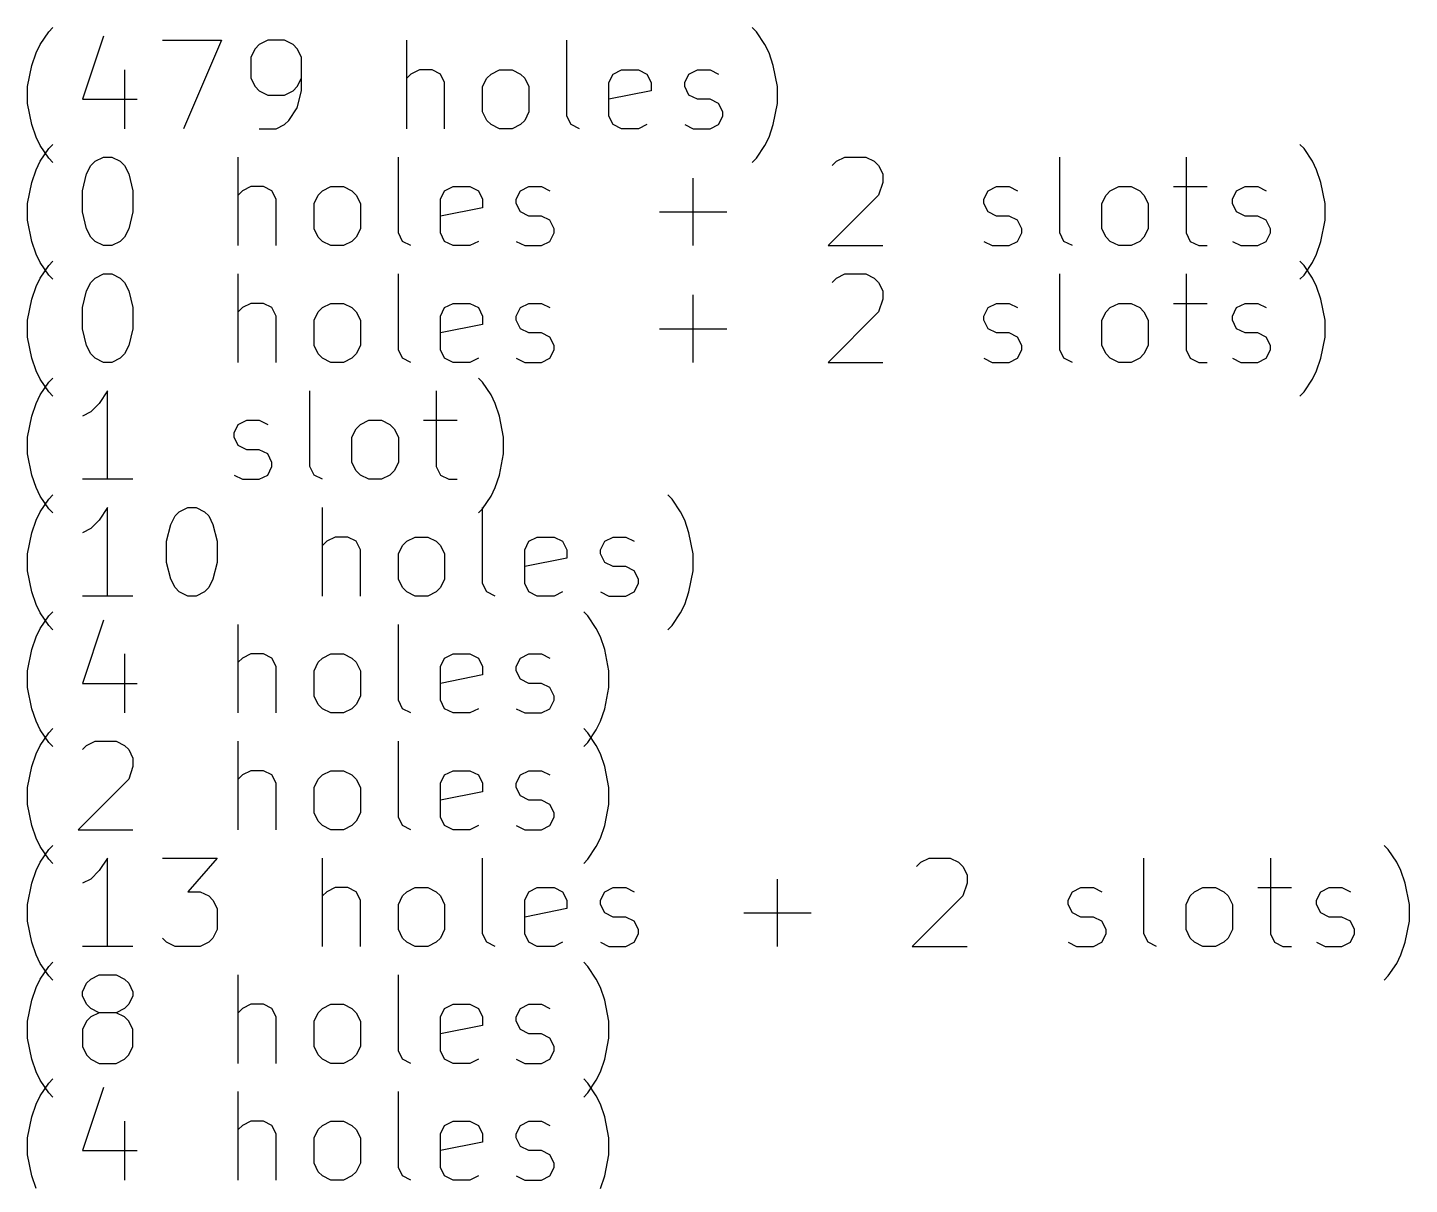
# Model space of a CAD drawing. Extents: x 68 to 170, y -265 to -110.
# Drawn here: x 104.92 to 136.16, y -241.38 to -215.24 of the extents above; entities that cross this region are included whole.
import ezdxf

# ---------------------------------------------------------------- set-up
doc = ezdxf.new("R2010")
doc.units = 0
doc.layers.add('BLACK', color=7, linetype='CONTINUOUS')

msp = doc.modelspace()

# ---------------------------------------------------------------- linework, layer by layer
at = {"layer": 'BLACK', "linetype": 'CONTINUOUS'}
for p, q in [((105.208, -215.625), (105.399, -215.339)), ((105.399, -215.339), (105.494, -215.244)), ((106.637, -215.435), (106.161, -216.863)), ((107.97, -215.53), (109.304, -215.53)), ((109.304, -215.53), (108.446, -217.53)), ((110.351, -215.53), (110.161, -215.625)), ((110.732, -215.53), (110.351, -215.53)), ((110.923, -215.625), (110.732, -215.53)), ((113.494, -217.53), (113.494, -215.53)), ((117.113, -217.244), (117.113, -215.53)), ((121.399, -215.339), (121.304, -215.244)), ((121.589, -215.625), (121.399, -215.339)), ((105.018, -216.101), (105.113, -215.815)), ((105.113, -215.815), (105.208, -215.625)), ((110.065, -215.72), (109.97, -215.911)), ((110.161, -215.625), (110.065, -215.72)), ((111.018, -215.72), (110.923, -215.625)), ((111.113, -215.911), (111.018, -215.72)), ((121.685, -215.815), (121.589, -215.625)), ((121.78, -216.101), (121.685, -215.815)), ((104.923, -216.577), (105.018, -216.101)), ((109.97, -215.911), (109.97, -216.387)), ((111.113, -216.673), (111.113, -215.911)), ((121.875, -216.577), (121.78, -216.101)), ((107.113, -216.196), (107.113, -217.53)), ((109.97, -216.387), (110.065, -216.577)), ((111.018, -216.577), (111.113, -216.387)), ((113.589, -216.292), (113.494, -216.387)), ((113.78, -216.196), (113.589, -216.292)), ((114.065, -216.196), (113.78, -216.196)), ((114.256, -216.292), (114.065, -216.196)), ((114.351, -216.482), (114.256, -216.292)), ((115.208, -216.577), (115.304, -216.387)), ((115.304, -216.387), (115.399, -216.292)), ((115.399, -216.292), (115.589, -216.196)), ((115.589, -216.196), (115.875, -216.196)), ((115.875, -216.196), (116.065, -216.292)), ((116.065, -216.292), (116.161, -216.387)), ((116.161, -216.387), (116.256, -216.577)), ((118.065, -216.482), (118.161, -216.292)), ((118.161, -216.292), (118.351, -216.196)), ((118.351, -216.196), (118.732, -216.196)), ((118.732, -216.196), (118.923, -216.292)), ((118.923, -216.292), (119.018, -216.482)), ((119.78, -216.482), (119.875, -216.292)), ((119.875, -216.292), (120.065, -216.196)), ((120.065, -216.196), (120.351, -216.196)), ((120.351, -216.196), (120.542, -216.292)), ((104.923, -216.958), (104.923, -216.577)), ((110.065, -216.577), (110.161, -216.673)), ((110.161, -216.673), (110.351, -216.768)), ((110.351, -216.768), (110.732, -216.768)), ((110.732, -216.768), (110.923, -216.673)), ((110.923, -216.673), (111.018, -216.577)), ((111.018, -217.054), (111.113, -216.673)), ((114.351, -217.53), (114.351, -216.482)), ((115.208, -217.149), (115.208, -216.577)), ((116.256, -216.577), (116.256, -217.149)), ((118.065, -217.244), (118.065, -216.482)), ((119.018, -216.673), (118.065, -216.863)), ((119.018, -216.482), (119.018, -216.673)), ((119.78, -216.577), (119.78, -216.482)), ((119.875, -216.768), (119.78, -216.577)), ((120.065, -216.863), (119.875, -216.768)), ((121.875, -216.958), (121.875, -216.577)), ((105.018, -217.435), (104.923, -216.958)), ((106.161, -216.863), (107.399, -216.863)), ((110.827, -217.339), (111.018, -217.054)), ((120.351, -216.863), (120.065, -216.863)), ((120.542, -216.958), (120.351, -216.863)), ((120.637, -217.149), (120.542, -216.958)), ((121.78, -217.435), (121.875, -216.958)), ((110.732, -217.435), (110.827, -217.339)), ((115.304, -217.339), (115.208, -217.149)), ((115.399, -217.435), (115.304, -217.339)), ((116.161, -217.339), (116.065, -217.435)), ((116.256, -217.149), (116.161, -217.339)), ((117.208, -217.435), (117.113, -217.244)), ((118.161, -217.435), (118.065, -217.244)), ((120.542, -217.435), (120.637, -217.244)), ((120.637, -217.244), (120.637, -217.149)), ((105.113, -217.72), (105.018, -217.435)), ((105.208, -217.911), (105.113, -217.72)), ((110.161, -217.53), (110.542, -217.53)), ((110.542, -217.53), (110.732, -217.435)), ((115.589, -217.53), (115.399, -217.435)), ((115.875, -217.53), (115.589, -217.53)), ((116.065, -217.435), (115.875, -217.53)), ((117.399, -217.53), (117.208, -217.435)), ((118.351, -217.53), (118.161, -217.435)), ((118.732, -217.53), (118.351, -217.53)), ((118.923, -217.435), (118.732, -217.53)), ((119.78, -217.435), (119.97, -217.53)), ((119.97, -217.53), (120.351, -217.53)), ((120.351, -217.53), (120.542, -217.435)), ((121.589, -217.911), (121.685, -217.72)), ((121.685, -217.72), (121.78, -217.435)), ((105.399, -218.196), (105.208, -217.911)), ((105.208, -218.265), (105.399, -217.979)), ((105.399, -217.979), (105.494, -217.884)), ((121.399, -218.196), (121.589, -217.911)), ((133.78, -217.979), (133.685, -217.884)), ((133.97, -218.265), (133.78, -217.979)), ((105.113, -218.455), (105.208, -218.265)), ((105.494, -218.292), (105.399, -218.196)), ((106.351, -218.36), (106.446, -218.265)), ((106.446, -218.265), (106.637, -218.17)), ((106.637, -218.17), (106.827, -218.17)), ((106.827, -218.17), (107.018, -218.265)), ((107.018, -218.265), (107.113, -218.36)), ((109.685, -220.17), (109.685, -218.17)), ((113.304, -219.884), (113.304, -218.17)), ((121.304, -218.292), (121.399, -218.196)), ((123.113, -218.36), (123.208, -218.265)), ((123.208, -218.265), (123.399, -218.17)), ((123.399, -218.17), (123.875, -218.17)), ((123.875, -218.17), (124.065, -218.265)), ((124.065, -218.265), (124.161, -218.36)), ((128.256, -219.884), (128.256, -218.17)), ((131.113, -218.17), (131.113, -219.884)), ((134.065, -218.455), (133.97, -218.265)), ((105.018, -218.741), (105.113, -218.455)), ((106.161, -218.932), (106.256, -218.551)), ((106.256, -218.551), (106.351, -218.36)), ((107.113, -218.36), (107.208, -218.551)), ((107.208, -218.551), (107.304, -218.932)), ((119.97, -220.17), (119.97, -218.646)), ((124.161, -218.36), (124.256, -218.551)), ((124.256, -218.551), (124.256, -218.741)), ((134.161, -218.741), (134.065, -218.455)), ((104.923, -219.217), (105.018, -218.741)), ((106.161, -219.408), (106.161, -218.932)), ((107.304, -218.932), (107.304, -219.408)), ((109.78, -218.932), (109.685, -219.027)), ((109.97, -218.836), (109.78, -218.932)), ((110.256, -218.836), (109.97, -218.836)), ((110.446, -218.932), (110.256, -218.836)), ((110.542, -219.122), (110.446, -218.932)), ((111.494, -219.027), (111.589, -218.932)), ((111.589, -218.932), (111.78, -218.836)), ((111.78, -218.836), (112.065, -218.836)), ((112.065, -218.836), (112.256, -218.932)), ((112.256, -218.932), (112.351, -219.027)), ((114.256, -219.122), (114.351, -218.932)), ((114.351, -218.932), (114.542, -218.836)), ((114.542, -218.836), (114.923, -218.836)), ((114.923, -218.836), (115.113, -218.932)), ((115.113, -218.932), (115.208, -219.122)), ((115.97, -219.122), (116.065, -218.932)), ((116.065, -218.932), (116.256, -218.836)), ((116.256, -218.836), (116.542, -218.836)), ((116.542, -218.836), (116.732, -218.932)), ((124.256, -218.741), (124.161, -219.027)), ((126.542, -219.122), (126.637, -218.932)), ((126.637, -218.932), (126.827, -218.836)), ((126.827, -218.836), (127.113, -218.836)), ((127.113, -218.836), (127.304, -218.932)), ((129.304, -219.027), (129.399, -218.932)), ((129.399, -218.932), (129.589, -218.836)), ((129.589, -218.836), (129.875, -218.836)), ((129.875, -218.836), (130.065, -218.932)), ((130.065, -218.932), (130.161, -219.027)), ((130.827, -218.836), (131.589, -218.836)), ((132.161, -219.122), (132.256, -218.932)), ((132.256, -218.932), (132.446, -218.836)), ((132.446, -218.836), (132.732, -218.836)), ((132.732, -218.836), (132.923, -218.932)), ((134.256, -219.217), (134.161, -218.741)), ((104.923, -219.598), (104.923, -219.217)), ((110.542, -220.17), (110.542, -219.122)), ((111.399, -219.217), (111.494, -219.027)), ((111.399, -219.789), (111.399, -219.217)), ((112.351, -219.027), (112.446, -219.217)), ((112.446, -219.217), (112.446, -219.789)), ((114.256, -219.884), (114.256, -219.122)), ((115.208, -219.122), (115.208, -219.313)), ((115.97, -219.217), (115.97, -219.122)), ((116.065, -219.408), (115.97, -219.217)), ((124.161, -219.027), (123.018, -220.17)), ((126.542, -219.217), (126.542, -219.122)), ((126.637, -219.408), (126.542, -219.217)), ((129.208, -219.217), (129.304, -219.027)), ((129.208, -219.789), (129.208, -219.217)), ((130.161, -219.027), (130.256, -219.217)), ((130.256, -219.217), (130.256, -219.789)), ((132.161, -219.217), (132.161, -219.122)), ((132.256, -219.408), (132.161, -219.217)), ((134.256, -219.598), (134.256, -219.217)), ((105.018, -220.075), (104.923, -219.598)), ((106.256, -219.789), (106.161, -219.408)), ((107.304, -219.408), (107.208, -219.789)), ((115.208, -219.313), (114.256, -219.503)), ((116.256, -219.503), (116.065, -219.408)), ((116.542, -219.503), (116.256, -219.503)), ((116.732, -219.598), (116.542, -219.503)), ((116.827, -219.789), (116.732, -219.598)), ((119.208, -219.408), (120.732, -219.408)), ((126.827, -219.503), (126.637, -219.408)), ((127.113, -219.503), (126.827, -219.503)), ((127.304, -219.598), (127.113, -219.503)), ((127.399, -219.789), (127.304, -219.598)), ((132.446, -219.503), (132.256, -219.408)), ((132.732, -219.503), (132.446, -219.503)), ((132.923, -219.598), (132.732, -219.503)), ((133.018, -219.789), (132.923, -219.598)), ((134.161, -220.075), (134.256, -219.598)), ((106.351, -219.979), (106.256, -219.789)), ((107.208, -219.789), (107.113, -219.979)), ((111.494, -219.979), (111.399, -219.789)), ((112.446, -219.789), (112.351, -219.979)), ((113.399, -220.075), (113.304, -219.884)), ((114.351, -220.075), (114.256, -219.884)), ((116.732, -220.075), (116.827, -219.884)), ((116.827, -219.884), (116.827, -219.789)), ((127.304, -220.075), (127.399, -219.884)), ((127.399, -219.884), (127.399, -219.789)), ((128.351, -220.075), (128.256, -219.884)), ((129.304, -219.979), (129.208, -219.789)), ((130.256, -219.789), (130.161, -219.979)), ((131.113, -219.884), (131.208, -220.075)), ((132.923, -220.075), (133.018, -219.884)), ((133.018, -219.884), (133.018, -219.789)), ((105.113, -220.36), (105.018, -220.075)), ((106.446, -220.075), (106.351, -219.979)), ((106.637, -220.17), (106.446, -220.075)), ((106.827, -220.17), (106.637, -220.17)), ((107.018, -220.075), (106.827, -220.17)), ((107.113, -219.979), (107.018, -220.075)), ((111.589, -220.075), (111.494, -219.979)), ((111.78, -220.17), (111.589, -220.075)), ((112.065, -220.17), (111.78, -220.17)), ((112.256, -220.075), (112.065, -220.17)), ((112.351, -219.979), (112.256, -220.075)), ((113.589, -220.17), (113.399, -220.075)), ((114.542, -220.17), (114.351, -220.075)), ((114.923, -220.17), (114.542, -220.17)), ((115.113, -220.075), (114.923, -220.17)), ((115.97, -220.075), (116.161, -220.17)), ((116.161, -220.17), (116.542, -220.17)), ((116.542, -220.17), (116.732, -220.075)), ((123.018, -220.17), (124.256, -220.17)), ((126.542, -220.075), (126.732, -220.17)), ((126.732, -220.17), (127.113, -220.17)), ((127.113, -220.17), (127.304, -220.075)), ((128.542, -220.17), (128.351, -220.075)), ((129.399, -220.075), (129.304, -219.979)), ((129.589, -220.17), (129.399, -220.075)), ((129.875, -220.17), (129.589, -220.17)), ((130.065, -220.075), (129.875, -220.17)), ((130.161, -219.979), (130.065, -220.075)), ((131.208, -220.075), (131.399, -220.17)), ((131.399, -220.17), (131.589, -220.17)), ((132.161, -220.075), (132.351, -220.17)), ((132.351, -220.17), (132.732, -220.17)), ((132.732, -220.17), (132.923, -220.075)), ((134.065, -220.36), (134.161, -220.075)), ((105.208, -220.551), (105.113, -220.36)), ((105.399, -220.619), (105.494, -220.524)), ((133.78, -220.619), (133.685, -220.524)), ((133.97, -220.551), (134.065, -220.36)), ((105.399, -220.836), (105.208, -220.551)), ((105.208, -220.905), (105.399, -220.619)), ((105.494, -220.932), (105.399, -220.836)), ((106.446, -220.905), (106.637, -220.81)), ((106.637, -220.81), (106.827, -220.81)), ((106.827, -220.81), (107.018, -220.905)), ((109.685, -222.81), (109.685, -220.81)), ((113.304, -222.524), (113.304, -220.81)), ((123.208, -220.905), (123.399, -220.81)), ((123.399, -220.81), (123.875, -220.81)), ((123.875, -220.81), (124.065, -220.905)), ((128.256, -222.524), (128.256, -220.81)), ((131.113, -220.81), (131.113, -222.524)), ((133.685, -220.932), (133.78, -220.836)), ((133.78, -220.836), (133.97, -220.551)), ((133.97, -220.905), (133.78, -220.619)), ((105.018, -221.381), (105.113, -221.095)), ((105.113, -221.095), (105.208, -220.905)), ((106.256, -221.191), (106.351, -221)), ((106.351, -221), (106.446, -220.905)), ((107.018, -220.905), (107.113, -221)), ((107.113, -221), (107.208, -221.191)), ((123.113, -221), (123.208, -220.905)), ((124.065, -220.905), (124.161, -221)), ((124.161, -221), (124.256, -221.191)), ((134.065, -221.095), (133.97, -220.905)), ((134.161, -221.381), (134.065, -221.095)), ((104.923, -221.857), (105.018, -221.381)), ((106.161, -221.572), (106.256, -221.191)), ((107.208, -221.191), (107.304, -221.572)), ((109.97, -221.476), (109.78, -221.572)), ((110.256, -221.476), (109.97, -221.476)), ((110.446, -221.572), (110.256, -221.476)), ((111.589, -221.572), (111.78, -221.476)), ((111.78, -221.476), (112.065, -221.476)), ((112.065, -221.476), (112.256, -221.572)), ((114.351, -221.572), (114.542, -221.476)), ((114.542, -221.476), (114.923, -221.476)), ((114.923, -221.476), (115.113, -221.572)), ((116.065, -221.572), (116.256, -221.476)), ((116.256, -221.476), (116.542, -221.476)), ((116.542, -221.476), (116.732, -221.572)), ((119.97, -222.81), (119.97, -221.286)), ((124.256, -221.381), (124.161, -221.667)), ((124.256, -221.191), (124.256, -221.381)), ((126.637, -221.572), (126.827, -221.476)), ((126.827, -221.476), (127.113, -221.476)), ((127.113, -221.476), (127.304, -221.572)), ((129.399, -221.572), (129.589, -221.476)), ((129.589, -221.476), (129.875, -221.476)), ((129.875, -221.476), (130.065, -221.572)), ((130.827, -221.476), (131.589, -221.476)), ((132.256, -221.572), (132.446, -221.476)), ((132.446, -221.476), (132.732, -221.476)), ((132.732, -221.476), (132.923, -221.572)), ((134.256, -221.857), (134.161, -221.381)), ((106.161, -222.048), (106.161, -221.572)), ((107.304, -221.572), (107.304, -222.048)), ((109.78, -221.572), (109.685, -221.667)), ((110.542, -221.762), (110.446, -221.572)), ((110.542, -222.81), (110.542, -221.762)), ((111.399, -221.857), (111.494, -221.667)), ((111.494, -221.667), (111.589, -221.572)), ((112.256, -221.572), (112.351, -221.667)), ((112.351, -221.667), (112.446, -221.857)), ((114.256, -221.762), (114.351, -221.572)), ((114.256, -222.524), (114.256, -221.762)), ((115.113, -221.572), (115.208, -221.762)), ((115.208, -221.762), (115.208, -221.953)), ((115.97, -221.762), (116.065, -221.572)), ((115.97, -221.857), (115.97, -221.762)), ((124.161, -221.667), (123.018, -222.81)), ((126.542, -221.762), (126.637, -221.572)), ((126.542, -221.857), (126.542, -221.762)), ((129.208, -221.857), (129.304, -221.667)), ((129.304, -221.667), (129.399, -221.572)), ((130.065, -221.572), (130.161, -221.667)), ((130.161, -221.667), (130.256, -221.857)), ((132.161, -221.762), (132.256, -221.572)), ((132.161, -221.857), (132.161, -221.762)), ((104.923, -222.238), (104.923, -221.857)), ((106.256, -222.429), (106.161, -222.048)), ((107.304, -222.048), (107.208, -222.429)), ((111.399, -222.429), (111.399, -221.857)), ((112.446, -221.857), (112.446, -222.429)), ((115.208, -221.953), (114.256, -222.143)), ((116.065, -222.048), (115.97, -221.857)), ((116.256, -222.143), (116.065, -222.048)), ((119.208, -222.048), (120.732, -222.048)), ((126.637, -222.048), (126.542, -221.857)), ((126.827, -222.143), (126.637, -222.048)), ((129.208, -222.429), (129.208, -221.857)), ((130.256, -221.857), (130.256, -222.429)), ((132.256, -222.048), (132.161, -221.857)), ((132.446, -222.143), (132.256, -222.048)), ((134.256, -222.238), (134.256, -221.857)), ((105.018, -222.715), (104.923, -222.238)), ((116.542, -222.143), (116.256, -222.143)), ((116.732, -222.238), (116.542, -222.143)), ((116.827, -222.429), (116.732, -222.238)), ((127.113, -222.143), (126.827, -222.143)), ((127.304, -222.238), (127.113, -222.143)), ((127.399, -222.429), (127.304, -222.238)), ((132.732, -222.143), (132.446, -222.143)), ((132.923, -222.238), (132.732, -222.143)), ((133.018, -222.429), (132.923, -222.238)), ((134.161, -222.715), (134.256, -222.238)), ((105.113, -223), (105.018, -222.715)), ((106.351, -222.619), (106.256, -222.429)), ((106.446, -222.715), (106.351, -222.619)), ((106.637, -222.81), (106.446, -222.715)), ((107.018, -222.715), (106.827, -222.81)), ((107.113, -222.619), (107.018, -222.715)), ((107.208, -222.429), (107.113, -222.619)), ((111.494, -222.619), (111.399, -222.429)), ((111.589, -222.715), (111.494, -222.619)), ((111.78, -222.81), (111.589, -222.715)), ((112.256, -222.715), (112.065, -222.81)), ((112.351, -222.619), (112.256, -222.715)), ((112.446, -222.429), (112.351, -222.619)), ((113.399, -222.715), (113.304, -222.524)), ((113.589, -222.81), (113.399, -222.715)), ((114.351, -222.715), (114.256, -222.524)), ((114.542, -222.81), (114.351, -222.715)), ((115.113, -222.715), (114.923, -222.81)), ((115.97, -222.715), (116.161, -222.81)), ((116.542, -222.81), (116.732, -222.715)), ((116.732, -222.715), (116.827, -222.524)), ((116.827, -222.524), (116.827, -222.429)), ((126.542, -222.715), (126.732, -222.81)), ((127.113, -222.81), (127.304, -222.715)), ((127.304, -222.715), (127.399, -222.524)), ((127.399, -222.524), (127.399, -222.429)), ((128.351, -222.715), (128.256, -222.524)), ((128.542, -222.81), (128.351, -222.715)), ((129.304, -222.619), (129.208, -222.429)), ((129.399, -222.715), (129.304, -222.619)), ((129.589, -222.81), (129.399, -222.715)), ((130.065, -222.715), (129.875, -222.81)), ((130.161, -222.619), (130.065, -222.715)), ((130.256, -222.429), (130.161, -222.619)), ((131.113, -222.524), (131.208, -222.715)), ((131.208, -222.715), (131.399, -222.81)), ((132.161, -222.715), (132.351, -222.81)), ((132.732, -222.81), (132.923, -222.715)), ((132.923, -222.715), (133.018, -222.524)), ((133.018, -222.524), (133.018, -222.429)), ((134.065, -223), (134.161, -222.715)), ((105.208, -223.191), (105.113, -223)), ((106.827, -222.81), (106.637, -222.81)), ((112.065, -222.81), (111.78, -222.81)), ((114.923, -222.81), (114.542, -222.81)), ((116.161, -222.81), (116.542, -222.81)), ((123.018, -222.81), (124.256, -222.81)), ((126.732, -222.81), (127.113, -222.81)), ((129.875, -222.81), (129.589, -222.81)), ((131.399, -222.81), (131.589, -222.81)), ((132.351, -222.81), (132.732, -222.81)), ((133.97, -223.191), (134.065, -223)), ((105.399, -223.476), (105.208, -223.191)), ((105.208, -223.545), (105.399, -223.259)), ((105.399, -223.259), (105.494, -223.164)), ((115.208, -223.259), (115.113, -223.164)), ((115.399, -223.545), (115.208, -223.259)), ((133.78, -223.476), (133.97, -223.191)), ((105.113, -223.735), (105.208, -223.545)), ((105.494, -223.572), (105.399, -223.476)), ((106.732, -223.45), (106.542, -223.735)), ((106.732, -225.45), (106.732, -223.45)), ((111.304, -225.164), (111.304, -223.45)), ((114.161, -223.45), (114.161, -225.164)), ((115.494, -223.735), (115.399, -223.545)), ((133.685, -223.572), (133.78, -223.476)), ((105.018, -224.021), (105.113, -223.735)), ((106.351, -223.926), (106.161, -224.021)), ((106.542, -223.735), (106.351, -223.926)), ((115.589, -224.021), (115.494, -223.735)), ((104.923, -224.497), (105.018, -224.021)), ((109.589, -224.402), (109.685, -224.212)), ((109.685, -224.212), (109.875, -224.116)), ((109.875, -224.116), (110.161, -224.116)), ((110.161, -224.116), (110.351, -224.212)), ((112.351, -224.307), (112.446, -224.212)), ((112.446, -224.212), (112.637, -224.116)), ((112.637, -224.116), (112.923, -224.116)), ((112.923, -224.116), (113.113, -224.212)), ((113.113, -224.212), (113.208, -224.307)), ((113.875, -224.116), (114.637, -224.116)), ((115.685, -224.497), (115.589, -224.021)), ((104.923, -224.878), (104.923, -224.497)), ((109.589, -224.497), (109.589, -224.402)), ((109.685, -224.688), (109.589, -224.497)), ((112.256, -224.497), (112.351, -224.307)), ((112.256, -225.069), (112.256, -224.497)), ((113.208, -224.307), (113.304, -224.497)), ((113.304, -224.497), (113.304, -225.069)), ((115.685, -224.878), (115.685, -224.497)), ((105.018, -225.355), (104.923, -224.878)), ((109.875, -224.783), (109.685, -224.688)), ((110.161, -224.783), (109.875, -224.783)), ((110.351, -224.878), (110.161, -224.783)), ((110.446, -225.069), (110.351, -224.878)), ((115.589, -225.355), (115.685, -224.878)), ((110.351, -225.355), (110.446, -225.164)), ((110.446, -225.164), (110.446, -225.069)), ((111.399, -225.355), (111.304, -225.164)), ((112.351, -225.259), (112.256, -225.069)), ((113.304, -225.069), (113.208, -225.259)), ((114.161, -225.164), (114.256, -225.355)), ((105.113, -225.64), (105.018, -225.355)), ((107.304, -225.45), (106.161, -225.45)), ((109.589, -225.355), (109.78, -225.45)), ((109.78, -225.45), (110.161, -225.45)), ((110.161, -225.45), (110.351, -225.355)), ((111.589, -225.45), (111.399, -225.355)), ((112.446, -225.355), (112.351, -225.259)), ((112.637, -225.45), (112.446, -225.355)), ((112.923, -225.45), (112.637, -225.45)), ((113.113, -225.355), (112.923, -225.45)), ((113.208, -225.259), (113.113, -225.355)), ((114.256, -225.355), (114.446, -225.45)), ((114.446, -225.45), (114.637, -225.45)), ((115.494, -225.64), (115.589, -225.355)), ((105.208, -225.831), (105.113, -225.64)), ((105.399, -226.116), (105.208, -225.831)), ((105.399, -225.899), (105.494, -225.804)), ((115.208, -226.116), (115.399, -225.831)), ((115.399, -225.831), (115.494, -225.64)), ((119.494, -225.899), (119.399, -225.804)), ((105.208, -226.185), (105.399, -225.899)), ((105.494, -226.212), (105.399, -226.116)), ((106.732, -226.09), (106.542, -226.375)), ((106.732, -228.09), (106.732, -226.09)), ((108.351, -226.185), (108.542, -226.09)), ((108.542, -226.09), (108.732, -226.09)), ((108.732, -226.09), (108.923, -226.185)), ((111.589, -228.09), (111.589, -226.09)), ((115.113, -226.212), (115.208, -226.116)), ((115.208, -227.804), (115.208, -226.09)), ((119.685, -226.185), (119.494, -225.899)), ((105.018, -226.661), (105.113, -226.375)), ((105.113, -226.375), (105.208, -226.185)), ((106.542, -226.375), (106.351, -226.566)), ((108.065, -226.852), (108.161, -226.471)), ((108.161, -226.471), (108.256, -226.28)), ((108.256, -226.28), (108.351, -226.185)), ((108.923, -226.185), (109.018, -226.28)), ((109.018, -226.28), (109.113, -226.471)), ((109.113, -226.471), (109.208, -226.852)), ((119.78, -226.375), (119.685, -226.185)), ((119.875, -226.661), (119.78, -226.375)), ((104.923, -227.137), (105.018, -226.661)), ((106.351, -226.566), (106.161, -226.661)), ((111.875, -226.756), (111.685, -226.852)), ((112.161, -226.756), (111.875, -226.756)), ((112.351, -226.852), (112.161, -226.756)), ((113.494, -226.852), (113.685, -226.756)), ((113.685, -226.756), (113.97, -226.756)), ((113.97, -226.756), (114.161, -226.852)), ((116.256, -226.852), (116.446, -226.756)), ((116.446, -226.756), (116.827, -226.756)), ((116.827, -226.756), (117.018, -226.852)), ((117.97, -226.852), (118.161, -226.756)), ((118.161, -226.756), (118.446, -226.756)), ((118.446, -226.756), (118.637, -226.852)), ((119.97, -227.137), (119.875, -226.661)), ((108.065, -227.328), (108.065, -226.852)), ((109.208, -226.852), (109.208, -227.328)), ((111.685, -226.852), (111.589, -226.947)), ((112.446, -227.042), (112.351, -226.852)), ((112.446, -228.09), (112.446, -227.042)), ((113.304, -227.137), (113.399, -226.947)), ((113.399, -226.947), (113.494, -226.852)), ((114.161, -226.852), (114.256, -226.947)), ((114.256, -226.947), (114.351, -227.137)), ((116.161, -227.042), (116.256, -226.852)), ((116.161, -227.804), (116.161, -227.042)), ((117.018, -226.852), (117.113, -227.042)), ((117.113, -227.042), (117.113, -227.233)), ((117.875, -227.042), (117.97, -226.852)), ((117.875, -227.137), (117.875, -227.042)), ((104.923, -227.518), (104.923, -227.137)), ((108.161, -227.709), (108.065, -227.328)), ((109.208, -227.328), (109.113, -227.709)), ((113.304, -227.709), (113.304, -227.137)), ((114.351, -227.137), (114.351, -227.709)), ((117.113, -227.233), (116.161, -227.423)), ((117.97, -227.328), (117.875, -227.137)), ((118.161, -227.423), (117.97, -227.328)), ((119.97, -227.518), (119.97, -227.137)), ((105.018, -227.995), (104.923, -227.518)), ((108.256, -227.899), (108.161, -227.709)), ((109.113, -227.709), (109.018, -227.899)), ((113.399, -227.899), (113.304, -227.709)), ((114.351, -227.709), (114.256, -227.899)), ((118.446, -227.423), (118.161, -227.423)), ((118.637, -227.518), (118.446, -227.423)), ((118.732, -227.709), (118.637, -227.518)), ((118.732, -227.804), (118.732, -227.709)), ((119.875, -227.995), (119.97, -227.518)), ((105.113, -228.28), (105.018, -227.995)), ((108.351, -227.995), (108.256, -227.899)), ((108.542, -228.09), (108.351, -227.995)), ((108.923, -227.995), (108.732, -228.09)), ((109.018, -227.899), (108.923, -227.995)), ((113.494, -227.995), (113.399, -227.899)), ((113.685, -228.09), (113.494, -227.995)), ((114.161, -227.995), (113.97, -228.09)), ((114.256, -227.899), (114.161, -227.995)), ((115.304, -227.995), (115.208, -227.804)), ((115.494, -228.09), (115.304, -227.995)), ((116.256, -227.995), (116.161, -227.804)), ((116.446, -228.09), (116.256, -227.995)), ((117.018, -227.995), (116.827, -228.09)), ((117.875, -227.995), (118.065, -228.09)), ((118.446, -228.09), (118.637, -227.995)), ((118.637, -227.995), (118.732, -227.804)), ((119.78, -228.28), (119.875, -227.995)), ((105.208, -228.471), (105.113, -228.28)), ((107.304, -228.09), (106.161, -228.09)), ((108.732, -228.09), (108.542, -228.09)), ((113.97, -228.09), (113.685, -228.09)), ((116.827, -228.09), (116.446, -228.09)), ((118.065, -228.09), (118.446, -228.09)), ((119.685, -228.471), (119.78, -228.28)), ((105.399, -228.756), (105.208, -228.471)), ((105.208, -228.825), (105.399, -228.539)), ((105.399, -228.539), (105.494, -228.444)), ((106.637, -228.635), (106.161, -230.063)), ((117.589, -228.539), (117.494, -228.444)), ((117.78, -228.825), (117.589, -228.539)), ((119.494, -228.756), (119.685, -228.471)), ((105.113, -229.015), (105.208, -228.825)), ((105.494, -228.852), (105.399, -228.756)), ((109.685, -230.73), (109.685, -228.73)), ((113.304, -230.444), (113.304, -228.73)), ((117.875, -229.015), (117.78, -228.825)), ((119.399, -228.852), (119.494, -228.756)), ((105.018, -229.301), (105.113, -229.015)), ((117.97, -229.301), (117.875, -229.015)), ((104.923, -229.777), (105.018, -229.301)), ((107.113, -229.396), (107.113, -230.73)), ((109.78, -229.492), (109.685, -229.587)), ((109.97, -229.396), (109.78, -229.492)), ((110.256, -229.396), (109.97, -229.396)), ((110.446, -229.492), (110.256, -229.396)), ((110.542, -229.682), (110.446, -229.492)), ((111.399, -229.777), (111.494, -229.587)), ((111.494, -229.587), (111.589, -229.492)), ((111.589, -229.492), (111.78, -229.396)), ((111.78, -229.396), (112.065, -229.396)), ((112.065, -229.396), (112.256, -229.492)), ((112.256, -229.492), (112.351, -229.587)), ((112.351, -229.587), (112.446, -229.777)), ((114.256, -229.682), (114.351, -229.492)), ((114.351, -229.492), (114.542, -229.396)), ((114.542, -229.396), (114.923, -229.396)), ((114.923, -229.396), (115.113, -229.492)), ((115.113, -229.492), (115.208, -229.682)), ((115.97, -229.682), (116.065, -229.492)), ((116.065, -229.492), (116.256, -229.396)), ((116.256, -229.396), (116.542, -229.396)), ((116.542, -229.396), (116.732, -229.492)), ((118.065, -229.777), (117.97, -229.301)), ((104.923, -230.158), (104.923, -229.777)), ((110.542, -230.73), (110.542, -229.682)), ((111.399, -230.349), (111.399, -229.777)), ((112.446, -229.777), (112.446, -230.349)), ((114.256, -230.444), (114.256, -229.682)), ((115.208, -229.873), (114.256, -230.063)), ((115.208, -229.682), (115.208, -229.873)), ((115.97, -229.777), (115.97, -229.682)), ((116.065, -229.968), (115.97, -229.777)), ((118.065, -230.158), (118.065, -229.777)), ((105.018, -230.635), (104.923, -230.158)), ((106.161, -230.063), (107.399, -230.063)), ((116.256, -230.063), (116.065, -229.968)), ((116.542, -230.063), (116.256, -230.063)), ((116.732, -230.158), (116.542, -230.063)), ((116.827, -230.349), (116.732, -230.158)), ((117.97, -230.635), (118.065, -230.158)), ((111.494, -230.539), (111.399, -230.349)), ((112.446, -230.349), (112.351, -230.539)), ((113.399, -230.635), (113.304, -230.444)), ((114.351, -230.635), (114.256, -230.444)), ((116.732, -230.635), (116.827, -230.444)), ((116.827, -230.444), (116.827, -230.349)), ((105.113, -230.92), (105.018, -230.635)), ((111.589, -230.635), (111.494, -230.539)), ((111.78, -230.73), (111.589, -230.635)), ((112.065, -230.73), (111.78, -230.73)), ((112.256, -230.635), (112.065, -230.73)), ((112.351, -230.539), (112.256, -230.635)), ((113.589, -230.73), (113.399, -230.635)), ((114.542, -230.73), (114.351, -230.635)), ((114.923, -230.73), (114.542, -230.73)), ((115.113, -230.635), (114.923, -230.73)), ((115.97, -230.635), (116.161, -230.73)), ((116.161, -230.73), (116.542, -230.73)), ((116.542, -230.73), (116.732, -230.635)), ((117.875, -230.92), (117.97, -230.635)), ((105.208, -231.111), (105.113, -230.92)), ((105.399, -231.396), (105.208, -231.111)), ((105.399, -231.179), (105.494, -231.084)), ((117.589, -231.179), (117.494, -231.084)), ((117.589, -231.396), (117.78, -231.111)), ((117.78, -231.111), (117.875, -230.92)), ((105.113, -231.655), (105.208, -231.465)), ((105.208, -231.465), (105.399, -231.179)), ((105.494, -231.492), (105.399, -231.396)), ((106.161, -231.56), (106.256, -231.465)), ((106.256, -231.465), (106.446, -231.37)), ((106.446, -231.37), (106.923, -231.37)), ((106.923, -231.37), (107.113, -231.465)), ((107.113, -231.465), (107.208, -231.56)), ((109.685, -233.37), (109.685, -231.37)), ((113.304, -233.084), (113.304, -231.37)), ((117.494, -231.492), (117.589, -231.396)), ((117.78, -231.465), (117.589, -231.179)), ((117.875, -231.655), (117.78, -231.465)), ((105.018, -231.941), (105.113, -231.655)), ((107.208, -231.56), (107.304, -231.751)), ((107.304, -231.751), (107.304, -231.941)), ((117.97, -231.941), (117.875, -231.655)), ((104.923, -232.417), (105.018, -231.941)), ((107.304, -231.941), (107.208, -232.227)), ((109.97, -232.036), (109.78, -232.132)), ((110.256, -232.036), (109.97, -232.036)), ((110.446, -232.132), (110.256, -232.036)), ((111.589, -232.132), (111.78, -232.036)), ((111.78, -232.036), (112.065, -232.036)), ((112.065, -232.036), (112.256, -232.132)), ((114.351, -232.132), (114.542, -232.036)), ((114.542, -232.036), (114.923, -232.036)), ((114.923, -232.036), (115.113, -232.132)), ((116.065, -232.132), (116.256, -232.036)), ((116.256, -232.036), (116.542, -232.036)), ((116.542, -232.036), (116.732, -232.132)), ((118.065, -232.417), (117.97, -231.941)), ((107.208, -232.227), (106.065, -233.37)), ((109.78, -232.132), (109.685, -232.227)), ((110.542, -232.322), (110.446, -232.132)), ((110.542, -233.37), (110.542, -232.322)), ((111.399, -232.417), (111.494, -232.227)), ((111.494, -232.227), (111.589, -232.132)), ((112.256, -232.132), (112.351, -232.227)), ((112.351, -232.227), (112.446, -232.417)), ((114.256, -232.322), (114.351, -232.132)), ((114.256, -233.084), (114.256, -232.322)), ((115.113, -232.132), (115.208, -232.322)), ((115.208, -232.322), (115.208, -232.513)), ((115.97, -232.322), (116.065, -232.132)), ((115.97, -232.417), (115.97, -232.322)), ((104.923, -232.798), (104.923, -232.417)), ((111.399, -232.989), (111.399, -232.417)), ((112.446, -232.417), (112.446, -232.989)), ((115.208, -232.513), (114.256, -232.703)), ((116.065, -232.608), (115.97, -232.417)), ((116.256, -232.703), (116.065, -232.608)), ((116.542, -232.703), (116.256, -232.703)), ((116.732, -232.798), (116.542, -232.703)), ((118.065, -232.798), (118.065, -232.417)), ((105.018, -233.275), (104.923, -232.798)), ((111.494, -233.179), (111.399, -232.989)), ((112.446, -232.989), (112.351, -233.179)), ((116.827, -232.989), (116.732, -232.798)), ((116.827, -233.084), (116.827, -232.989)), ((117.97, -233.275), (118.065, -232.798)), ((105.113, -233.56), (105.018, -233.275)), ((111.589, -233.275), (111.494, -233.179)), ((111.78, -233.37), (111.589, -233.275)), ((112.256, -233.275), (112.065, -233.37)), ((112.351, -233.179), (112.256, -233.275)), ((113.399, -233.275), (113.304, -233.084)), ((113.589, -233.37), (113.399, -233.275)), ((114.351, -233.275), (114.256, -233.084)), ((114.542, -233.37), (114.351, -233.275)), ((115.113, -233.275), (114.923, -233.37)), ((115.97, -233.275), (116.161, -233.37)), ((116.542, -233.37), (116.732, -233.275)), ((116.732, -233.275), (116.827, -233.084)), ((117.875, -233.56), (117.97, -233.275)), ((105.208, -233.751), (105.113, -233.56)), ((106.065, -233.37), (107.304, -233.37)), ((112.065, -233.37), (111.78, -233.37)), ((114.923, -233.37), (114.542, -233.37)), ((116.161, -233.37), (116.542, -233.37)), ((117.78, -233.751), (117.875, -233.56)), ((105.399, -234.036), (105.208, -233.751)), ((105.208, -234.105), (105.399, -233.819)), ((105.399, -233.819), (105.494, -233.724)), ((117.589, -234.036), (117.78, -233.751)), ((135.685, -233.819), (135.589, -233.724)), ((135.875, -234.105), (135.685, -233.819)), ((105.113, -234.295), (105.208, -234.105)), ((105.494, -234.132), (105.399, -234.036)), ((106.732, -234.01), (106.542, -234.295)), ((106.732, -236.01), (106.732, -234.01)), ((107.97, -234.01), (109.208, -234.01)), ((109.208, -234.01), (108.542, -234.772)), ((111.589, -236.01), (111.589, -234.01)), ((115.208, -235.724), (115.208, -234.01)), ((117.494, -234.132), (117.589, -234.036)), ((125.018, -234.2), (125.113, -234.105)), ((125.113, -234.105), (125.304, -234.01)), ((125.304, -234.01), (125.78, -234.01)), ((125.78, -234.01), (125.97, -234.105)), ((125.97, -234.105), (126.065, -234.2)), ((126.065, -234.2), (126.161, -234.391)), ((130.161, -235.724), (130.161, -234.01)), ((133.018, -234.01), (133.018, -235.724)), ((135.97, -234.295), (135.875, -234.105)), ((104.923, -235.057), (105.018, -234.581)), ((105.018, -234.581), (105.113, -234.295)), ((106.351, -234.486), (106.161, -234.581)), ((106.542, -234.295), (106.351, -234.486)), ((121.875, -236.01), (121.875, -234.486)), ((126.161, -234.581), (126.065, -234.867)), ((126.161, -234.391), (126.161, -234.581)), ((136.065, -234.581), (135.97, -234.295)), ((136.161, -235.057), (136.065, -234.581)), ((108.542, -234.772), (108.827, -234.772)), ((108.827, -234.772), (109.018, -234.867)), ((109.018, -234.867), (109.113, -234.962)), ((111.685, -234.772), (111.589, -234.867)), ((111.875, -234.676), (111.685, -234.772)), ((112.161, -234.676), (111.875, -234.676)), ((112.351, -234.772), (112.161, -234.676)), ((112.446, -234.962), (112.351, -234.772)), ((113.304, -235.057), (113.399, -234.867)), ((113.399, -234.867), (113.494, -234.772)), ((113.494, -234.772), (113.685, -234.676)), ((113.685, -234.676), (113.97, -234.676)), ((113.97, -234.676), (114.161, -234.772)), ((114.161, -234.772), (114.256, -234.867)), ((114.256, -234.867), (114.351, -235.057)), ((116.161, -234.962), (116.256, -234.772)), ((116.256, -234.772), (116.446, -234.676)), ((116.446, -234.676), (116.827, -234.676)), ((116.827, -234.676), (117.018, -234.772)), ((117.018, -234.772), (117.113, -234.962)), ((117.875, -234.962), (117.97, -234.772)), ((117.97, -234.772), (118.161, -234.676)), ((118.161, -234.676), (118.446, -234.676)), ((118.446, -234.676), (118.637, -234.772)), ((126.065, -234.867), (124.923, -236.01)), ((128.446, -234.962), (128.542, -234.772)), ((128.542, -234.772), (128.732, -234.676)), ((128.732, -234.676), (129.018, -234.676)), ((129.018, -234.676), (129.208, -234.772)), ((131.113, -235.057), (131.208, -234.867)), ((131.208, -234.867), (131.304, -234.772)), ((131.304, -234.772), (131.494, -234.676)), ((131.494, -234.676), (131.78, -234.676)), ((131.78, -234.676), (131.97, -234.772)), ((131.97, -234.772), (132.065, -234.867)), ((132.065, -234.867), (132.161, -235.057)), ((132.732, -234.676), (133.494, -234.676)), ((134.065, -234.962), (134.161, -234.772)), ((134.161, -234.772), (134.351, -234.676)), ((134.351, -234.676), (134.637, -234.676)), ((134.637, -234.676), (134.827, -234.772)), ((104.923, -235.438), (104.923, -235.057)), ((109.113, -234.962), (109.208, -235.153)), ((109.208, -235.153), (109.208, -235.629)), ((112.446, -236.01), (112.446, -234.962)), ((113.304, -235.629), (113.304, -235.057)), ((114.351, -235.057), (114.351, -235.629)), ((116.161, -235.724), (116.161, -234.962)), ((117.113, -235.153), (116.161, -235.343)), ((117.113, -234.962), (117.113, -235.153)), ((117.875, -235.057), (117.875, -234.962)), ((117.97, -235.248), (117.875, -235.057)), ((128.446, -235.057), (128.446, -234.962)), ((128.542, -235.248), (128.446, -235.057)), ((131.113, -235.629), (131.113, -235.057)), ((132.161, -235.057), (132.161, -235.629)), ((134.065, -235.057), (134.065, -234.962)), ((134.161, -235.248), (134.065, -235.057)), ((136.161, -235.438), (136.161, -235.057)), ((105.018, -235.915), (104.923, -235.438)), ((118.161, -235.343), (117.97, -235.248)), ((118.446, -235.343), (118.161, -235.343)), ((118.637, -235.438), (118.446, -235.343)), ((118.732, -235.629), (118.637, -235.438)), ((121.113, -235.248), (122.637, -235.248)), ((128.732, -235.343), (128.542, -235.248)), ((129.018, -235.343), (128.732, -235.343)), ((129.208, -235.438), (129.018, -235.343)), ((129.304, -235.629), (129.208, -235.438)), ((134.351, -235.343), (134.161, -235.248)), ((134.637, -235.343), (134.351, -235.343)), ((134.827, -235.438), (134.637, -235.343)), ((134.923, -235.629), (134.827, -235.438)), ((136.065, -235.915), (136.161, -235.438)), ((108.065, -235.915), (107.97, -235.819)), ((109.113, -235.819), (109.018, -235.915)), ((109.208, -235.629), (109.113, -235.819)), ((113.399, -235.819), (113.304, -235.629)), ((113.494, -235.915), (113.399, -235.819)), ((114.256, -235.819), (114.161, -235.915)), ((114.351, -235.629), (114.256, -235.819)), ((115.304, -235.915), (115.208, -235.724)), ((116.256, -235.915), (116.161, -235.724)), ((118.637, -235.915), (118.732, -235.724)), ((118.732, -235.724), (118.732, -235.629)), ((129.208, -235.915), (129.304, -235.724)), ((129.304, -235.724), (129.304, -235.629)), ((130.256, -235.915), (130.161, -235.724)), ((131.208, -235.819), (131.113, -235.629)), ((131.304, -235.915), (131.208, -235.819)), ((132.065, -235.819), (131.97, -235.915)), ((132.161, -235.629), (132.065, -235.819)), ((133.018, -235.724), (133.113, -235.915)), ((134.827, -235.915), (134.923, -235.724)), ((134.923, -235.724), (134.923, -235.629)), ((105.113, -236.2), (105.018, -235.915)), ((107.304, -236.01), (106.161, -236.01)), ((108.256, -236.01), (108.065, -235.915)), ((108.827, -236.01), (108.256, -236.01)), ((109.018, -235.915), (108.827, -236.01)), ((113.685, -236.01), (113.494, -235.915)), ((113.97, -236.01), (113.685, -236.01)), ((114.161, -235.915), (113.97, -236.01)), ((115.494, -236.01), (115.304, -235.915)), ((116.446, -236.01), (116.256, -235.915)), ((116.827, -236.01), (116.446, -236.01)), ((117.018, -235.915), (116.827, -236.01)), ((117.875, -235.915), (118.065, -236.01)), ((118.065, -236.01), (118.446, -236.01)), ((118.446, -236.01), (118.637, -235.915)), ((124.923, -236.01), (126.161, -236.01)), ((128.446, -235.915), (128.637, -236.01)), ((128.637, -236.01), (129.018, -236.01)), ((129.018, -236.01), (129.208, -235.915)), ((130.446, -236.01), (130.256, -235.915)), ((131.494, -236.01), (131.304, -235.915)), ((131.78, -236.01), (131.494, -236.01)), ((131.97, -235.915), (131.78, -236.01)), ((133.113, -235.915), (133.304, -236.01)), ((133.304, -236.01), (133.494, -236.01)), ((134.065, -235.915), (134.256, -236.01)), ((134.256, -236.01), (134.637, -236.01)), ((134.637, -236.01), (134.827, -235.915)), ((135.97, -236.2), (136.065, -235.915)), ((105.208, -236.391), (105.113, -236.2)), ((105.399, -236.676), (105.208, -236.391)), ((105.208, -236.745), (105.399, -236.459)), ((105.399, -236.459), (105.494, -236.364)), ((117.589, -236.459), (117.494, -236.364)), ((117.78, -236.745), (117.589, -236.459)), ((135.685, -236.676), (135.875, -236.391)), ((135.875, -236.391), (135.97, -236.2)), ((105.113, -236.935), (105.208, -236.745)), ((105.494, -236.772), (105.399, -236.676)), ((106.256, -236.84), (106.351, -236.745)), ((106.351, -236.745), (106.542, -236.65)), ((106.542, -236.65), (106.923, -236.65)), ((106.923, -236.65), (107.113, -236.745)), ((107.113, -236.745), (107.208, -236.84)), ((109.685, -238.65), (109.685, -236.65)), ((113.304, -238.364), (113.304, -236.65)), ((117.875, -236.935), (117.78, -236.745)), ((135.589, -236.772), (135.685, -236.676)), ((105.018, -237.221), (105.113, -236.935)), ((106.161, -237.031), (106.256, -236.84)), ((106.161, -237.126), (106.161, -237.031)), ((107.208, -236.84), (107.304, -237.031)), ((107.304, -237.031), (107.304, -237.126)), ((117.97, -237.221), (117.875, -236.935)), ((104.923, -237.697), (105.018, -237.221)), ((106.256, -237.316), (106.161, -237.126)), ((106.351, -237.412), (106.256, -237.316)), ((107.208, -237.316), (107.113, -237.412)), ((107.304, -237.126), (107.208, -237.316)), ((109.97, -237.316), (109.78, -237.412)), ((110.256, -237.316), (109.97, -237.316)), ((110.446, -237.412), (110.256, -237.316)), ((111.589, -237.412), (111.78, -237.316)), ((111.78, -237.316), (112.065, -237.316)), ((112.065, -237.316), (112.256, -237.412)), ((114.351, -237.412), (114.542, -237.316)), ((114.542, -237.316), (114.923, -237.316)), ((114.923, -237.316), (115.113, -237.412)), ((116.065, -237.412), (116.256, -237.316)), ((116.256, -237.316), (116.542, -237.316)), ((116.542, -237.316), (116.732, -237.412)), ((118.065, -237.697), (117.97, -237.221)), ((104.923, -238.078), (104.923, -237.697)), ((106.256, -237.697), (106.161, -237.888)), ((106.351, -237.602), (106.256, -237.697)), ((106.542, -237.507), (106.351, -237.412)), ((106.542, -237.507), (106.351, -237.602)), ((106.923, -237.507), (106.542, -237.507)), ((107.113, -237.412), (106.923, -237.507)), ((107.113, -237.602), (106.923, -237.507)), ((107.208, -237.697), (107.113, -237.602)), ((107.304, -237.888), (107.208, -237.697)), ((109.78, -237.412), (109.685, -237.507)), ((110.542, -237.602), (110.446, -237.412)), ((110.542, -238.65), (110.542, -237.602)), ((111.399, -237.697), (111.494, -237.507)), ((111.399, -238.269), (111.399, -237.697)), ((111.494, -237.507), (111.589, -237.412)), ((112.256, -237.412), (112.351, -237.507)), ((112.351, -237.507), (112.446, -237.697)), ((112.446, -237.697), (112.446, -238.269)), ((114.256, -237.602), (114.351, -237.412)), ((114.256, -238.364), (114.256, -237.602)), ((115.113, -237.412), (115.208, -237.602)), ((115.208, -237.602), (115.208, -237.793)), ((115.97, -237.602), (116.065, -237.412)), ((115.97, -237.697), (115.97, -237.602)), ((116.065, -237.888), (115.97, -237.697)), ((118.065, -238.078), (118.065, -237.697)), ((106.161, -237.888), (106.161, -238.269)), ((107.304, -238.269), (107.304, -237.888)), ((115.208, -237.793), (114.256, -237.983)), ((116.256, -237.983), (116.065, -237.888)), ((116.542, -237.983), (116.256, -237.983)), ((116.732, -238.078), (116.542, -237.983)), ((105.018, -238.555), (104.923, -238.078)), ((106.161, -238.269), (106.256, -238.459)), ((107.208, -238.459), (107.304, -238.269)), ((111.494, -238.459), (111.399, -238.269)), ((112.446, -238.269), (112.351, -238.459)), ((116.827, -238.269), (116.732, -238.078)), ((116.827, -238.364), (116.827, -238.269)), ((117.97, -238.555), (118.065, -238.078)), ((105.113, -238.84), (105.018, -238.555)), ((106.256, -238.459), (106.351, -238.555)), ((106.351, -238.555), (106.542, -238.65)), ((106.542, -238.65), (106.923, -238.65)), ((106.923, -238.65), (107.113, -238.555)), ((107.113, -238.555), (107.208, -238.459)), ((111.589, -238.555), (111.494, -238.459)), ((111.78, -238.65), (111.589, -238.555)), ((112.065, -238.65), (111.78, -238.65)), ((112.256, -238.555), (112.065, -238.65)), ((112.351, -238.459), (112.256, -238.555)), ((113.399, -238.555), (113.304, -238.364)), ((113.589, -238.65), (113.399, -238.555)), ((114.351, -238.555), (114.256, -238.364)), ((114.542, -238.65), (114.351, -238.555)), ((114.923, -238.65), (114.542, -238.65)), ((115.113, -238.555), (114.923, -238.65)), ((115.97, -238.555), (116.161, -238.65)), ((116.161, -238.65), (116.542, -238.65)), ((116.542, -238.65), (116.732, -238.555)), ((116.732, -238.555), (116.827, -238.364)), ((117.875, -238.84), (117.97, -238.555)), ((105.208, -239.031), (105.113, -238.84)), ((117.78, -239.031), (117.875, -238.84)), ((105.399, -239.316), (105.208, -239.031)), ((105.208, -239.385), (105.399, -239.099)), ((105.399, -239.099), (105.494, -239.004)), ((106.637, -239.195), (106.161, -240.623)), ((117.589, -239.099), (117.494, -239.004)), ((117.589, -239.316), (117.78, -239.031)), ((117.78, -239.385), (117.589, -239.099)), ((105.018, -239.861), (105.113, -239.575)), ((105.113, -239.575), (105.208, -239.385)), ((105.494, -239.412), (105.399, -239.316)), ((109.685, -241.29), (109.685, -239.29)), ((113.304, -241.004), (113.304, -239.29)), ((117.494, -239.412), (117.589, -239.316)), ((117.875, -239.575), (117.78, -239.385)), ((117.97, -239.861), (117.875, -239.575)), ((104.923, -240.337), (105.018, -239.861)), ((118.065, -240.337), (117.97, -239.861)), ((107.113, -239.956), (107.113, -241.29)), ((109.78, -240.052), (109.685, -240.147)), ((109.97, -239.956), (109.78, -240.052)), ((110.256, -239.956), (109.97, -239.956)), ((110.446, -240.052), (110.256, -239.956)), ((110.542, -240.242), (110.446, -240.052)), ((111.399, -240.337), (111.494, -240.147)), ((111.494, -240.147), (111.589, -240.052)), ((111.589, -240.052), (111.78, -239.956)), ((111.78, -239.956), (112.065, -239.956)), ((112.065, -239.956), (112.256, -240.052)), ((112.256, -240.052), (112.351, -240.147)), ((112.351, -240.147), (112.446, -240.337)), ((114.256, -240.242), (114.351, -240.052)), ((114.351, -240.052), (114.542, -239.956)), ((114.542, -239.956), (114.923, -239.956)), ((114.923, -239.956), (115.113, -240.052)), ((115.113, -240.052), (115.208, -240.242)), ((115.97, -240.242), (116.065, -240.052)), ((116.065, -240.052), (116.256, -239.956)), ((116.256, -239.956), (116.542, -239.956)), ((116.542, -239.956), (116.732, -240.052)), ((104.923, -240.718), (104.923, -240.337)), ((110.542, -241.29), (110.542, -240.242)), ((111.399, -240.909), (111.399, -240.337)), ((112.446, -240.337), (112.446, -240.909)), ((114.256, -241.004), (114.256, -240.242)), ((115.208, -240.433), (114.256, -240.623)), ((115.208, -240.242), (115.208, -240.433)), ((115.97, -240.337), (115.97, -240.242)), ((116.065, -240.528), (115.97, -240.337)), ((116.256, -240.623), (116.065, -240.528)), ((118.065, -240.718), (118.065, -240.337)), ((105.018, -241.195), (104.923, -240.718)), ((106.161, -240.623), (107.399, -240.623)), ((116.542, -240.623), (116.256, -240.623)), ((116.732, -240.718), (116.542, -240.623)), ((116.827, -240.909), (116.732, -240.718)), ((117.97, -241.195), (118.065, -240.718)), ((111.494, -241.099), (111.399, -240.909)), ((111.589, -241.195), (111.494, -241.099)), ((112.351, -241.099), (112.256, -241.195)), ((112.446, -240.909), (112.351, -241.099)), ((113.399, -241.195), (113.304, -241.004)), ((114.351, -241.195), (114.256, -241.004)), ((116.732, -241.195), (116.827, -241.004)), ((116.827, -241.004), (116.827, -240.909)), ((105.113, -241.48), (105.018, -241.195)), ((111.78, -241.29), (111.589, -241.195)), ((112.065, -241.29), (111.78, -241.29)), ((112.256, -241.195), (112.065, -241.29)), ((113.589, -241.29), (113.399, -241.195)), ((114.542, -241.29), (114.351, -241.195)), ((114.923, -241.29), (114.542, -241.29)), ((115.113, -241.195), (114.923, -241.29)), ((115.97, -241.195), (116.161, -241.29)), ((116.161, -241.29), (116.542, -241.29)), ((116.542, -241.29), (116.732, -241.195)), ((117.875, -241.48), (117.97, -241.195))]:
    msp.add_line(p, q, dxfattribs=at)

doc.saveas('drawing.dxf')
